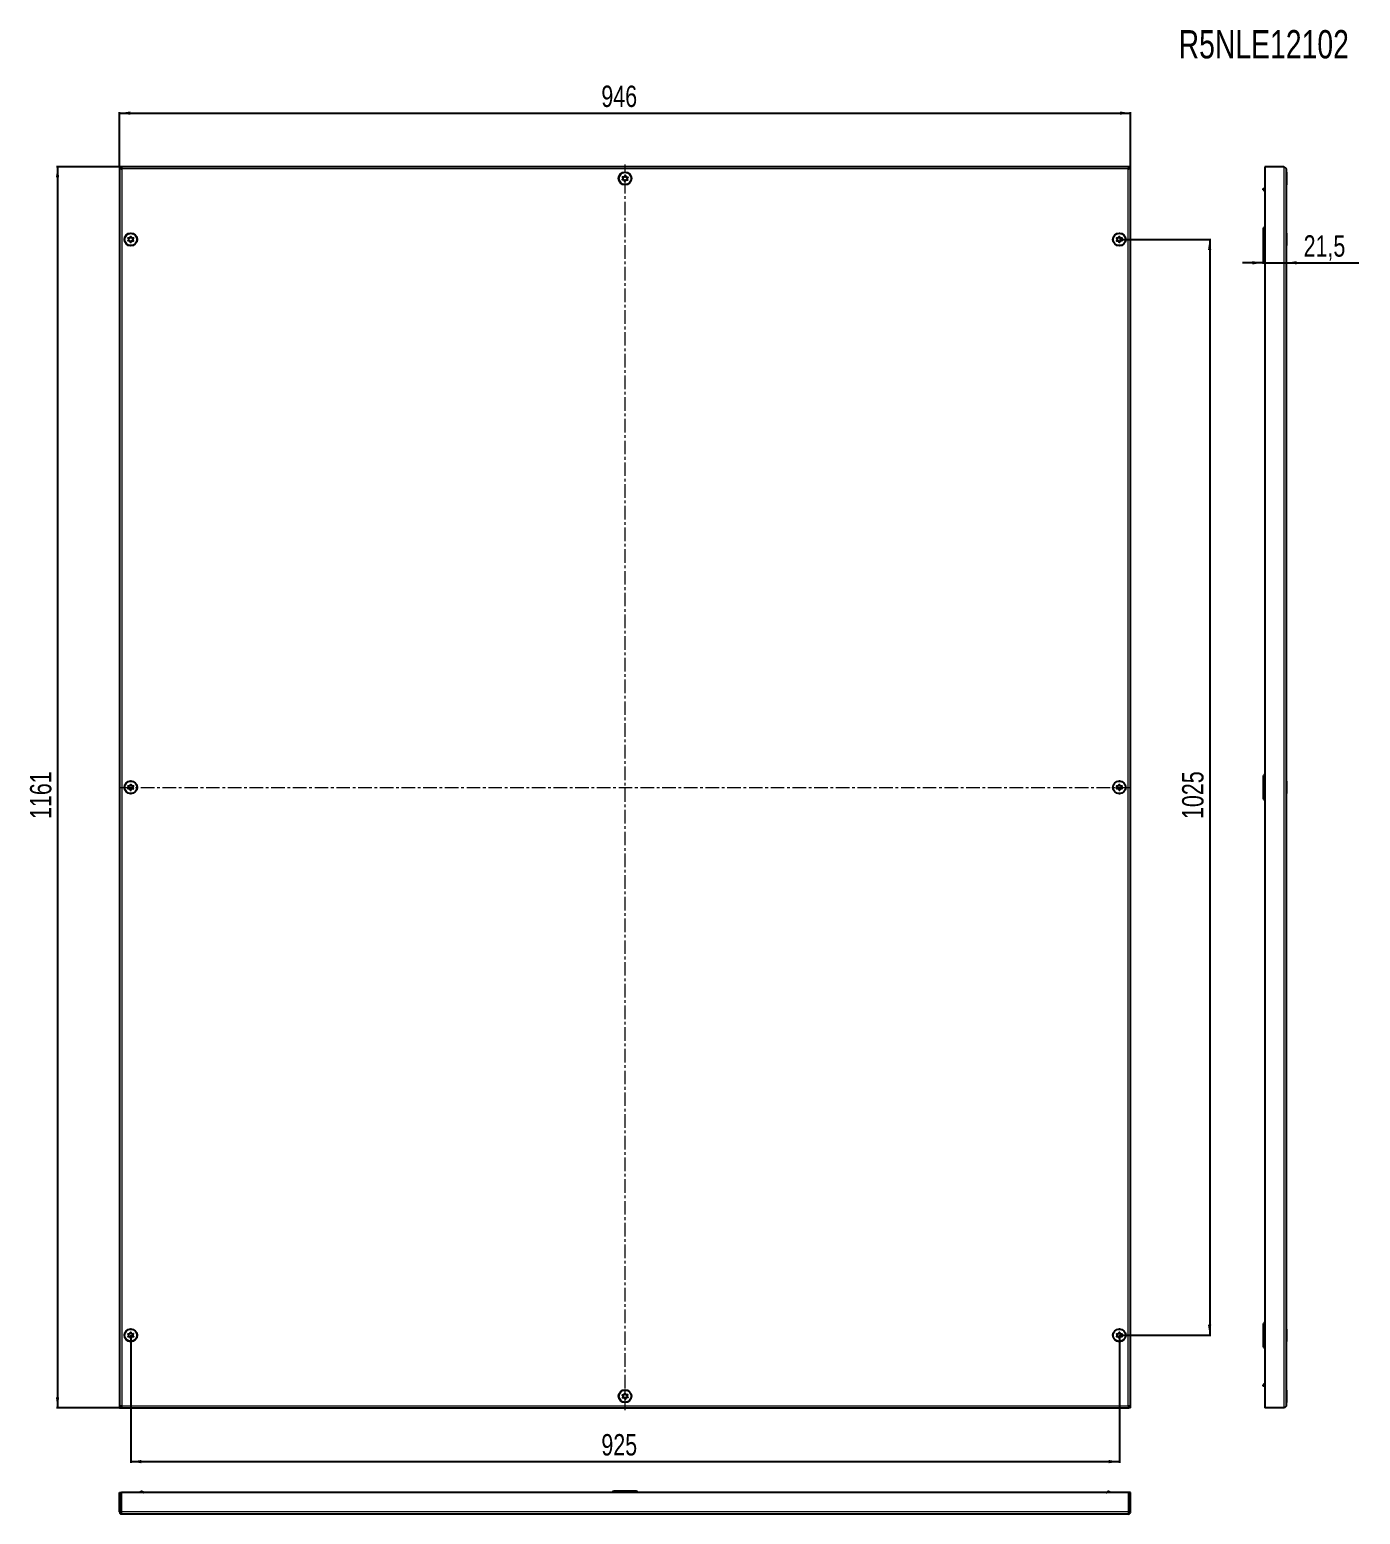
# Model space of a CAD drawing. Header units: millimetres. Extents: x -562 to 1668, y -390 to 999.
# Drawn here: x -562 to 683, y -390 to 999 of the extents above; entities that cross this region are included whole.
import ezdxf

# ---------------------------------------------------------------- set-up
doc = ezdxf.new("R2010")
doc.units = ezdxf.units.MM
doc.linetypes.add('CENTERX2', pattern=[20.32, 12.7, -2.54, 2.54, -2.54])
doc.layers.add('FORMAT', color=7, linetype='Continuous')
doc.styles.add('SLDTEXTSTYLE0', font='TXT', dxfattribs={"width": 0.75})
doc.dimstyles.new('SLDDIMSTYLE0', dxfattribs={"dimtxt": 20, "dimasz": 10, "dimexe": 0, "dimexo": 0.0625, "dimgap": 5, "dimtad": 2, "dimdec": 1, "dimrnd": 1e-09, "dimzin": 12, "dimdsep": 46, "dimtxsty": 'SLDTEXTSTYLE0', "dimsah": 1, "dimcen": 0.09, "dimadec": 0, "dimazin": 3, "dimtfac": 1, "dimtofl": 0, "dimtmove": 0, "dimatfit": 3, "dimfxl": 0, "dimfrac": 2, "dimtolj": 1, "dimtzin": 12, "dimarcsym": 0})
doc.dimstyles.new('SLDDIMSTYLE1', dxfattribs={"dimtxt": 20, "dimasz": 10, "dimexe": 0, "dimexo": 0.0625, "dimgap": 5, "dimtad": 2, "dimdec": 1, "dimrnd": 1e-09, "dimzin": 12, "dimdsep": 46, "dimtxsty": 'SLDTEXTSTYLE0', "dimsah": 1, "dimcen": 0.09, "dimadec": 0, "dimazin": 3, "dimtfac": 1, "dimtmove": 0, "dimatfit": 0, "dimfxl": 0, "dimfrac": 2, "dimtolj": 1, "dimtzin": 12, "dimarcsym": 0})

# ---------------------------------------------------------------- blocks, each defined once
blk = doc.blocks.new('_D')
at = {"layer": 'FORMAT'}
for p, q in [((-478, 870.6), (-478, 921.8)), ((-478, 920.8), (468, 920.8)), ((468, 870.6), (468, 921.8))]:
    blk.add_line(p, q, dxfattribs=at)
for points in [[(-478, 920.8), (-468, 919.2), (-468, 922.3)], [(468, 920.8), (458, 922.3), (458, 919.2)]]:
    blk.add_solid(points, dxfattribs=at)
at = {"layer": 'FORMAT', "insert": (-27.2, 946.5), "char_height": 20, "attachment_point": 1, "style": 'SLDTEXTSTYLE0'}
blk.add_mtext('946', dxfattribs=at)
blk = doc.blocks.new('_D_1')
at = {"layer": 'FORMAT'}
for p, q in [((-476.3, 870.6), (-537, 870.6)), ((-536, 870.6), (-536, -290.4)), ((-476.3, -290.4), (-537, -290.4))]:
    blk.add_line(p, q, dxfattribs=at)
for points in [[(-536, 870.6), (-537.6, 860.6), (-534.5, 860.6)], [(-536, -290.4), (-534.5, -280.4), (-537.6, -280.4)]]:
    blk.add_solid(points, dxfattribs=at)
at = {"layer": 'FORMAT', "insert": (-561.8, 260.5), "char_height": 20, "attachment_point": 1, "rotation": 90, "style": 'SLDTEXTSTYLE0'}
blk.add_mtext('1161', dxfattribs=at)
blk = doc.blocks.new('_D_2')
at = {"layer": 'FORMAT'}
for p, q in [((457.5, 802.6), (543, 802.6)), ((542, 802.6), (542, -222.4)), ((457.5, -222.4), (543, -222.4))]:
    blk.add_line(p, q, dxfattribs=at)
for points in [[(542, 802.6), (540.4, 792.6), (543.5, 792.6)], [(542, -222.4), (543.5, -212.4), (540.4, -212.4)]]:
    blk.add_solid(points, dxfattribs=at)
at = {"layer": 'FORMAT', "insert": (516.2, 260.5), "char_height": 20, "attachment_point": 1, "rotation": 90, "style": 'SLDTEXTSTYLE0'}
blk.add_mtext('1025', dxfattribs=at)
blk = doc.blocks.new('_D_3')
at = {"layer": 'FORMAT'}
for p, q in [((-467.5, -222.4), (-467.5, -341.6)), ((457.5, -222.4), (457.5, -341.6)), ((-467.5, -340.6), (457.5, -340.6))]:
    blk.add_line(p, q, dxfattribs=at)
for points in [[(-467.5, -340.6), (-457.5, -342.1), (-457.5, -339)], [(457.5, -340.6), (447.5, -339), (447.5, -342.1)]]:
    blk.add_solid(points, dxfattribs=at)
at = {"layer": 'FORMAT', "insert": (-27.2, -314.8), "char_height": 20, "attachment_point": 1, "style": 'SLDTEXTSTYLE0'}
blk.add_mtext('925', dxfattribs=at)
blk = doc.blocks.new('_D_4')
at = {"layer": 'FORMAT'}
for p, q in [((592, 793.1), (592, 779.8)), ((592, 780.8), (572.8, 780.8)), ((592, 780.8), (613.5, 780.8)), ((613.5, 780.8), (681.7, 780.8))]:
    blk.add_line(p, q, dxfattribs=at)
for points in [[(592, 780.8), (582, 782.3), (582, 779.2)], [(613.5, 780.8), (623.5, 779.2), (623.5, 782.3)]]:
    blk.add_solid(points, dxfattribs=at)
at = {"layer": 'FORMAT', "insert": (629.9, 806.5), "char_height": 20, "attachment_point": 1, "style": 'SLDTEXTSTYLE0'}
blk.add_mtext('21,5', dxfattribs=at)

msp = doc.modelspace()

# ---------------------------------------------------------------- linework, layer by layer
at = {"color": 7, "linetype": 'Continuous', "lineweight": 25}
for p, q in [((-478.02, 870.6), (-476.52, 870.6)), ((-478.02, 870.6), (-478.02, -290.4)), ((-476.32, 869.48), (-476.32, 870.6)), ((466.28, 870.6), (-476.32, 870.6)), ((466.28, 870.6), (466.28, 869.49)), ((467.98, 870.6), (466.48, 870.6)), ((467.98, -290.4), (467.98, 870.6)), ((593.54, 870.6), (593.54, -290.4)), ((611.44, 870.6), (593.54, 870.6)), ((613.54, 868.5), (613.54, -288.3)), ((613.79, 865.39), (613.54, 865.39)), ((613.79, 865.39), (613.79, 853.82)), ((592.04, 850.1), (593.54, 850.1)), ((592.04, 849.1), (592.04, 850.1)), ((592.04, 849.1), (593.04, 848.1)), ((593.54, 848.1), (593.04, 848.1)), ((613.54, 853.82), (613.79, 853.82)), ((592.04, 812.1), (592.04, 793.1)), ((613.8, 808.39), (613.54, 808.39)), ((613.8, 808.39), (613.8, 807.67)), ((613.8, 807.67), (613.8, 796.82)), ((613.54, 796.82), (613.8, 796.82)), ((592.04, 299.6), (592.04, 280.6)), ((613.8, 295.89), (613.54, 295.89)), ((613.8, 295.89), (613.8, 295.17)), ((613.8, 295.17), (613.8, 284.32)), ((613.54, 284.32), (613.8, 284.32)), ((592.04, -212.9), (592.04, -231.9)), ((613.8, -216.61), (613.54, -216.61)), ((613.8, -216.61), (613.8, -228.18)), ((613.54, -228.18), (613.8, -228.18)), ((593.04, -267.9), (592.04, -268.9)), ((592.04, -269.9), (592.04, -268.9)), ((593.54, -269.9), (592.04, -269.9)), ((593.04, -267.9), (593.54, -267.9)), ((613.79, -273.61), (613.54, -273.61)), ((613.79, -273.61), (613.79, -274.66)), ((613.79, -274.66), (613.79, -285.18)), ((-478.02, -290.4), (-476.52, -290.4)), ((-476.32, -289.29), (-476.32, -290.4)), ((-476.32, -290.4), (466.28, -290.4)), ((466.28, -290.4), (466.28, -289.28)), ((467.98, -290.4), (466.48, -290.4)), ((611.44, -290.4), (593.54, -290.4)), ((613.54, -285.18), (613.79, -285.18)), ((-478.02, -387.49), (-478.02, -369.59)), ((-478.02, -369.59), (-476.52, -369.59)), ((-476.52, -387.49), (-476.52, -369.59)), ((-476.32, -387.49), (-476.32, -369.59)), ((466.28, -369.59), (-476.32, -369.59)), ((-458.02, -368.09), (-457.02, -368.09)), ((-458.02, -369.59), (-458.02, -368.09)), ((-456.02, -369.09), (-457.02, -368.09)), ((-455.52, -369.09), (-456.02, -369.09)), ((-456.02, -369.09), (-456.02, -369.59)), ((4.48, -368.09), (-14.52, -368.09)), ((445.48, -369.09), (445.98, -369.09)), ((446.98, -368.09), (445.98, -369.09)), ((445.98, -369.59), (445.98, -369.09)), ((446.98, -368.09), (447.98, -368.09)), ((447.98, -368.09), (447.98, -369.59)), ((466.28, -387.49), (466.28, -369.59)), ((467.98, -369.59), (466.48, -369.59)), ((466.48, -387.49), (466.48, -369.59)), ((467.98, -387.49), (467.98, -369.59)), ((-478.02, -387.49), (-476.52, -387.49)), ((467.98, -387.49), (466.48, -387.49)), ((465.88, -389.59), (-475.92, -389.59)), ((-473.31, -389.59), (-473.31, -389.84)), ((-470.31, -389.84), (-473.31, -389.84)), ((-461.74, -389.84), (-470.31, -389.84)), ((-461.74, -389.84), (-461.74, -389.59)), ((-10.81, -389.59), (-10.81, -389.83)), ((-1.7, -389.83), (-10.81, -389.83)), ((0.76, -389.83), (-1.7, -389.83)), ((0.76, -389.83), (0.76, -389.59)), ((451.69, -389.59), (451.69, -389.84)), ((463.26, -389.84), (451.69, -389.84)), ((463.26, -389.84), (463.26, -389.59))]:
    msp.add_line(p, q, dxfattribs=at)
at = {"color": 8, "linetype": 'Continuous', "lineweight": 18}
for p, q in [((465.88, 868.5), (-475.92, 868.5)), ((-475.92, 868.5), (-475.92, -288.3)), ((465.88, -288.3), (465.88, 868.5)), ((611.44, 870.6), (611.44, -290.4)), ((-475.92, -288.3), (465.88, -288.3)), ((466.28, -387.49), (-476.32, -387.49))]:
    msp.add_line(p, q, dxfattribs=at)
at = {"color": 7, "linetype": 'Continuous', "lineweight": 25}
for centre, radius in [((-5.02, 859.6), 6), ((-5.02, 859.6), 5.79), ((-5.02, 859.6), 1.85), ((-467.52, 802.6), 6), ((-467.52, 802.6), 5.78), ((457.48, 802.6), 6), ((457.48, 802.6), 5.79), ((-467.52, 802.6), 1.85), ((457.48, 802.6), 1.85), ((-467.52, 290.1), 6), ((-467.52, 290.1), 5.79), ((-467.52, 290.1), 1.85), ((457.48, 290.1), 6), ((457.48, 290.1), 5.79), ((457.48, 290.1), 1.85), ((-467.52, -222.4), 6), ((-467.52, -222.4), 5.79), ((-467.52, -222.4), 1.85), ((457.48, -222.4), 6), ((457.48, -222.4), 5.79), ((457.48, -222.4), 1.85), ((-5.02, -279.4), 6), ((-5.02, -279.4), 5.79), ((-5.02, -279.4), 1.85)]:
    msp.add_circle(centre, radius, dxfattribs=at)
for centre, start, end in [((595.04, 812.1), 120, 180), ((595.04, 793.1), 180, 240), ((595.04, 299.6), 120, 180), ((595.04, 280.6), 180, 240), ((595.04, -212.9), 120, 180), ((595.04, -231.9), 180, 240), ((-14.52, -371.09), 90, 150), ((4.48, -371.09), 30, 90)]:
    msp.add_arc(centre, 3, start, end, dxfattribs=at)
for points, knots in [([(-478.02, 870.6), (-477.99, 870.42), (-477.92, 870.07), (-477.42, 869.53), (-476.72, 869.01), (-476.18, 868.67), (-475.92, 868.5)], [0, 0, 0, 0, 0.2547568, 0.5096489, 0.7645419, 1, 1, 1, 1]), ([(-476.52, 870.6), (-476.51, 870.42), (-476.49, 870.06), (-476.3, 869.36), (-476.07, 868.84), (-475.92, 868.5)], [0, 0, 0, 0, 0.2598775, 0.5197391, 1, 1, 1, 1]), ([(-2.73, 857.99), (-2.72, 858.01), (-2.71, 858.03), (-2.72, 858.09), (-2.76, 858.23), (-2.94, 858.57), (-3.18, 859.05), (-3.16, 859.68), (-2.89, 860.12), (-2.65, 860.43), (-2.51, 860.63), (-2.48, 860.72), (-2.48, 860.76), (-2.49, 860.79), (-2.51, 860.82), (-2.57, 860.85), (-2.84, 860.89), (-3.31, 860.89), (-4, 861.05), (-4.4, 861.65), (-4.56, 862.1), (-4.69, 862.33), (-4.74, 862.38), (-4.77, 862.39), (-4.8, 862.39), (-4.83, 862.38), (-4.87, 862.35), (-4.93, 862.29), (-5.06, 862.11), (-5.26, 861.79), (-5.58, 861.38), (-6.17, 861.14), (-6.7, 861.21), (-7.09, 861.26), (-7.24, 861.25), (-7.29, 861.23), (-7.32, 861.21), (-7.33, 861.17), (-7.33, 861.11), (-7.29, 860.97), (-7.11, 860.63), (-6.86, 860.15), (-6.89, 859.52), (-7.16, 859.08), (-7.4, 858.77), (-7.53, 858.57), (-7.57, 858.48), (-7.57, 858.44), (-7.56, 858.41), (-7.53, 858.38), (-7.47, 858.35), (-7.21, 858.31), (-6.73, 858.31), (-6.04, 858.15), (-5.65, 857.55), (-5.49, 857.11), (-5.36, 856.87), (-5.31, 856.82), (-5.28, 856.81), (-5.24, 856.81), (-5.21, 856.82), (-5.18, 856.85), (-5.12, 856.91), (-4.99, 857.09), (-4.78, 857.42), (-4.46, 857.82), (-3.88, 858.06), (-3.34, 857.99), (-2.95, 857.94), (-2.8, 857.95), (-2.75, 857.97), (-2.74, 857.99), (-2.73, 857.99)], [0, 0, 0, 0, 0.0020087, 0.00442, 0.0093647, 0.0255282, 0.0677053, 0.0957862, 0.1246456, 0.1503415, 0.1605194, 0.1633943, 0.1656965, 0.1672448, 0.1688741, 0.1707699, 0.1786058, 0.2119941, 0.2499945, 0.2879948, 0.3213831, 0.329219, 0.3311148, 0.3327441, 0.3342924, 0.3362166, 0.3385353, 0.3413178, 0.349662, 0.3753578, 0.4042173, 0.4322982, 0.4744753, 0.4906388, 0.4966691, 0.49844, 0.5, 0.5020087, 0.50442, 0.5093647, 0.5255282, 0.5677053, 0.5957862, 0.6246456, 0.6503415, 0.6605194, 0.6633943, 0.6656965, 0.6672448, 0.6688741, 0.6707699, 0.6786058, 0.7119941, 0.7499945, 0.7879948, 0.8213831, 0.829219, 0.8311148, 0.8327441, 0.8342924, 0.8362166, 0.8385353, 0.8413178, 0.849662, 0.8753578, 0.9042173, 0.9322982, 0.9744753, 0.9906388, 0.9966691, 0.99844, 1, 1, 1, 1]), ([(465.88, 868.5), (465.96, 868.68), (466.12, 869.05), (466.39, 869.74), (466.44, 870.26), (466.48, 870.6)], [0, 0, 0, 0, 0.2598775, 0.5197391, 1, 1, 1, 1]), ([(465.88, 868.5), (466.16, 868.68), (466.72, 869.04), (467.42, 869.57), (467.89, 870.09), (467.95, 870.44), (467.98, 870.6)], [0, 0, 0, 0, 0.2547527, 0.5096447, 0.7645377, 1, 1, 1, 1]), ([(611.44, 870.6), (611.72, 870.42), (612.28, 870.07), (612.98, 869.53), (613.45, 869.01), (613.51, 868.67), (613.54, 868.5)], [0, 0, 0, 0, 0.2547568, 0.5096489, 0.7645419, 1, 1, 1, 1]), ([(-465.07, 803.95), (-465.08, 803.96), (-465.09, 803.98), (-465.15, 804), (-465.29, 804.03), (-465.68, 804.02), (-466.22, 804.01), (-466.77, 804.31), (-467.05, 804.75), (-467.22, 805.1), (-467.34, 805.31), (-467.4, 805.38), (-467.44, 805.4), (-467.48, 805.4), (-467.51, 805.39), (-467.56, 805.35), (-467.72, 805.13), (-467.92, 804.7), (-468.38, 804.16), (-469.08, 804.07), (-469.56, 804.12), (-469.82, 804.11), (-469.89, 804.08), (-469.91, 804.06), (-469.93, 804.03), (-469.93, 803.99), (-469.92, 803.95), (-469.9, 803.87), (-469.79, 803.67), (-469.59, 803.35), (-469.37, 802.88), (-469.41, 802.25), (-469.71, 801.8), (-469.92, 801.47), (-469.98, 801.34), (-469.99, 801.28), (-469.98, 801.25), (-469.95, 801.22), (-469.9, 801.2), (-469.75, 801.17), (-469.37, 801.18), (-468.83, 801.19), (-468.27, 800.89), (-467.99, 800.45), (-467.82, 800.1), (-467.7, 799.89), (-467.64, 799.82), (-467.6, 799.8), (-467.57, 799.8), (-467.54, 799.81), (-467.48, 799.85), (-467.33, 800.07), (-467.12, 800.5), (-466.67, 801.04), (-465.96, 801.13), (-465.49, 801.08), (-465.22, 801.09), (-465.15, 801.12), (-465.13, 801.14), (-465.12, 801.17), (-465.11, 801.21), (-465.12, 801.25), (-465.15, 801.33), (-465.25, 801.53), (-465.46, 801.85), (-465.67, 802.32), (-465.64, 802.95), (-465.34, 803.4), (-465.12, 803.73), (-465.06, 803.86), (-465.06, 803.92), (-465.07, 803.94), (-465.07, 803.95)], [0, 0, 0, 0, 0.0020087, 0.00442, 0.0093647, 0.0255282, 0.0677053, 0.0957862, 0.1246456, 0.1503415, 0.1605194, 0.1633943, 0.1656965, 0.1672448, 0.1688741, 0.1707699, 0.1786058, 0.2119941, 0.2499945, 0.2879948, 0.3213831, 0.329219, 0.3311148, 0.3327441, 0.3342924, 0.3362166, 0.3385353, 0.3413178, 0.349662, 0.3753578, 0.4042173, 0.4322982, 0.4744753, 0.4906388, 0.4966691, 0.49844, 0.5, 0.5020087, 0.50442, 0.5093647, 0.5255282, 0.5677053, 0.5957862, 0.6246456, 0.6503415, 0.6605194, 0.6633943, 0.6656965, 0.6672448, 0.6688741, 0.6707699, 0.6786058, 0.7119941, 0.7499945, 0.7879948, 0.8213831, 0.829219, 0.8311148, 0.8327441, 0.8342924, 0.8362166, 0.8385353, 0.8413178, 0.849662, 0.8753578, 0.9042173, 0.9322982, 0.9744753, 0.9906388, 0.9966691, 0.99844, 1, 1, 1, 1]), ([(455.03, 803.95), (455.02, 803.94), (455.01, 803.91), (455.02, 803.85), (455.08, 803.72), (455.29, 803.4), (455.59, 802.95), (455.63, 802.32), (455.41, 801.85), (455.21, 801.52), (455.09, 801.31), (455.07, 801.21), (455.07, 801.17), (455.09, 801.14), (455.11, 801.12), (455.18, 801.09), (455.44, 801.08), (455.92, 801.13), (456.62, 801.04), (457.08, 800.5), (457.28, 800.07), (457.44, 799.85), (457.49, 799.81), (457.52, 799.8), (457.56, 799.8), (457.59, 799.82), (457.62, 799.85), (457.67, 799.91), (457.78, 800.11), (457.95, 800.45), (458.23, 800.89), (458.78, 801.19), (459.32, 801.18), (459.71, 801.17), (459.86, 801.2), (459.91, 801.23), (459.93, 801.25), (459.94, 801.29), (459.93, 801.35), (459.88, 801.48), (459.66, 801.8), (459.36, 802.25), (459.33, 802.88), (459.54, 803.35), (459.75, 803.68), (459.86, 803.89), (459.89, 803.99), (459.89, 804.03), (459.87, 804.06), (459.85, 804.08), (459.78, 804.11), (459.51, 804.12), (459.04, 804.07), (458.33, 804.16), (457.88, 804.7), (457.67, 805.13), (457.52, 805.35), (457.46, 805.39), (457.43, 805.4), (457.4, 805.4), (457.37, 805.38), (457.34, 805.35), (457.28, 805.29), (457.17, 805.09), (457.01, 804.75), (456.73, 804.31), (456.17, 804.01), (455.63, 804.02), (455.24, 804.03), (455.09, 804), (455.04, 803.97), (455.03, 803.96), (455.03, 803.95)], [0, 0, 0, 0, 0.0020087, 0.00442, 0.0093647, 0.0255282, 0.0677053, 0.0957862, 0.1246456, 0.1503415, 0.1605194, 0.1633943, 0.1656965, 0.1672448, 0.1688741, 0.1707699, 0.1786058, 0.2119941, 0.2499945, 0.2879948, 0.3213831, 0.329219, 0.3311148, 0.3327441, 0.3342924, 0.3362166, 0.3385353, 0.3413178, 0.349662, 0.3753578, 0.4042173, 0.4322982, 0.4744753, 0.4906388, 0.4966691, 0.49844, 0.5, 0.5020087, 0.50442, 0.5093647, 0.5255282, 0.5677053, 0.5957862, 0.6246456, 0.6503415, 0.6605194, 0.6633943, 0.6656965, 0.6672448, 0.6688741, 0.6707699, 0.6786058, 0.7119941, 0.7499945, 0.7879948, 0.8213831, 0.829219, 0.8311148, 0.8327441, 0.8342924, 0.8362166, 0.8385353, 0.8413178, 0.849662, 0.8753578, 0.9042173, 0.9322982, 0.9744753, 0.9906388, 0.9966691, 0.99844, 1, 1, 1, 1]), ([(-465.07, 291.45), (-465.08, 291.46), (-465.09, 291.48), (-465.15, 291.5), (-465.29, 291.53), (-465.68, 291.52), (-466.22, 291.51), (-466.77, 291.81), (-467.05, 292.25), (-467.22, 292.6), (-467.34, 292.81), (-467.4, 292.88), (-467.44, 292.9), (-467.48, 292.9), (-467.51, 292.89), (-467.56, 292.85), (-467.72, 292.63), (-467.92, 292.2), (-468.38, 291.66), (-469.08, 291.57), (-469.56, 291.62), (-469.82, 291.61), (-469.89, 291.58), (-469.91, 291.56), (-469.93, 291.53), (-469.93, 291.49), (-469.92, 291.45), (-469.9, 291.37), (-469.79, 291.17), (-469.59, 290.85), (-469.37, 290.38), (-469.41, 289.75), (-469.71, 289.3), (-469.92, 288.97), (-469.98, 288.84), (-469.99, 288.78), (-469.98, 288.75), (-469.95, 288.72), (-469.9, 288.7), (-469.75, 288.67), (-469.37, 288.68), (-468.83, 288.69), (-468.27, 288.39), (-467.99, 287.95), (-467.82, 287.6), (-467.7, 287.39), (-467.64, 287.32), (-467.6, 287.3), (-467.57, 287.3), (-467.54, 287.31), (-467.48, 287.35), (-467.33, 287.57), (-467.12, 288), (-466.67, 288.54), (-465.96, 288.63), (-465.49, 288.58), (-465.22, 288.59), (-465.15, 288.62), (-465.13, 288.64), (-465.12, 288.67), (-465.11, 288.71), (-465.12, 288.75), (-465.15, 288.83), (-465.25, 289.03), (-465.46, 289.35), (-465.67, 289.82), (-465.64, 290.45), (-465.34, 290.9), (-465.12, 291.23), (-465.06, 291.36), (-465.06, 291.42), (-465.07, 291.44), (-465.07, 291.45)], [0, 0, 0, 0, 0.0020087, 0.00442, 0.0093647, 0.0255282, 0.0677053, 0.0957862, 0.1246456, 0.1503415, 0.1605194, 0.1633943, 0.1656965, 0.1672448, 0.1688741, 0.1707699, 0.1786058, 0.2119941, 0.2499945, 0.2879948, 0.3213831, 0.329219, 0.3311148, 0.3327441, 0.3342924, 0.3362166, 0.3385353, 0.3413178, 0.349662, 0.3753578, 0.4042173, 0.4322982, 0.4744753, 0.4906388, 0.4966691, 0.49844, 0.5, 0.5020087, 0.50442, 0.5093647, 0.5255282, 0.5677053, 0.5957862, 0.6246456, 0.6503415, 0.6605194, 0.6633943, 0.6656965, 0.6672448, 0.6688741, 0.6707699, 0.6786058, 0.7119941, 0.7499945, 0.7879948, 0.8213831, 0.829219, 0.8311148, 0.8327441, 0.8342924, 0.8362166, 0.8385353, 0.8413178, 0.849662, 0.8753578, 0.9042173, 0.9322982, 0.9744753, 0.9906388, 0.9966691, 0.99844, 1, 1, 1, 1]), ([(455.03, 291.45), (455.02, 291.44), (455.01, 291.41), (455.02, 291.35), (455.08, 291.22), (455.29, 290.9), (455.59, 290.45), (455.63, 289.82), (455.41, 289.35), (455.21, 289.02), (455.09, 288.81), (455.07, 288.71), (455.07, 288.67), (455.09, 288.64), (455.11, 288.62), (455.18, 288.59), (455.44, 288.58), (455.92, 288.63), (456.62, 288.54), (457.08, 288), (457.28, 287.57), (457.44, 287.35), (457.49, 287.31), (457.52, 287.3), (457.56, 287.3), (457.59, 287.32), (457.62, 287.35), (457.67, 287.41), (457.78, 287.61), (457.95, 287.95), (458.23, 288.39), (458.78, 288.69), (459.32, 288.68), (459.71, 288.67), (459.86, 288.7), (459.91, 288.73), (459.93, 288.75), (459.94, 288.79), (459.93, 288.85), (459.88, 288.98), (459.66, 289.3), (459.36, 289.75), (459.33, 290.38), (459.54, 290.85), (459.75, 291.18), (459.86, 291.39), (459.89, 291.49), (459.89, 291.53), (459.87, 291.56), (459.85, 291.58), (459.78, 291.61), (459.51, 291.62), (459.04, 291.57), (458.33, 291.66), (457.88, 292.2), (457.67, 292.63), (457.52, 292.85), (457.46, 292.89), (457.43, 292.9), (457.4, 292.9), (457.37, 292.88), (457.34, 292.85), (457.28, 292.79), (457.17, 292.59), (457.01, 292.25), (456.73, 291.81), (456.17, 291.51), (455.63, 291.52), (455.24, 291.53), (455.09, 291.5), (455.04, 291.47), (455.03, 291.46), (455.03, 291.45)], [0, 0, 0, 0, 0.0020087, 0.00442, 0.0093647, 0.0255282, 0.0677053, 0.0957862, 0.1246456, 0.1503415, 0.1605194, 0.1633943, 0.1656965, 0.1672448, 0.1688741, 0.1707699, 0.1786058, 0.2119941, 0.2499945, 0.2879948, 0.3213831, 0.329219, 0.3311148, 0.3327441, 0.3342924, 0.3362166, 0.3385353, 0.3413178, 0.349662, 0.3753578, 0.4042173, 0.4322982, 0.4744753, 0.4906388, 0.4966691, 0.49844, 0.5, 0.5020087, 0.50442, 0.5093647, 0.5255282, 0.5677053, 0.5957862, 0.6246456, 0.6503415, 0.6605194, 0.6633943, 0.6656965, 0.6672448, 0.6688741, 0.6707699, 0.6786058, 0.7119941, 0.7499945, 0.7879948, 0.8213831, 0.829219, 0.8311148, 0.8327441, 0.8342924, 0.8362166, 0.8385353, 0.8413178, 0.849662, 0.8753578, 0.9042173, 0.9322982, 0.9744753, 0.9906388, 0.9966691, 0.99844, 1, 1, 1, 1]), ([(-465.07, -223.75), (-465.06, -223.74), (-465.06, -223.71), (-465.07, -223.65), (-465.12, -223.52), (-465.34, -223.2), (-465.64, -222.75), (-465.67, -222.12), (-465.46, -221.65), (-465.25, -221.32), (-465.14, -221.11), (-465.11, -221.01), (-465.11, -220.97), (-465.13, -220.94), (-465.15, -220.92), (-465.22, -220.89), (-465.49, -220.88), (-465.96, -220.93), (-466.67, -220.84), (-467.12, -220.3), (-467.33, -219.87), (-467.48, -219.65), (-467.54, -219.61), (-467.57, -219.6), (-467.6, -219.6), (-467.63, -219.62), (-467.66, -219.65), (-467.72, -219.71), (-467.83, -219.91), (-467.99, -220.25), (-468.27, -220.69), (-468.83, -220.99), (-469.37, -220.98), (-469.76, -220.97), (-469.91, -221), (-469.96, -221.03), (-469.98, -221.05), (-469.99, -221.09), (-469.98, -221.14), (-469.92, -221.28), (-469.71, -221.6), (-469.41, -222.05), (-469.37, -222.68), (-469.59, -223.15), (-469.79, -223.48), (-469.91, -223.69), (-469.93, -223.79), (-469.93, -223.83), (-469.91, -223.86), (-469.89, -223.88), (-469.82, -223.91), (-469.56, -223.92), (-469.08, -223.87), (-468.38, -223.96), (-467.92, -224.5), (-467.72, -224.93), (-467.56, -225.15), (-467.51, -225.19), (-467.48, -225.2), (-467.44, -225.2), (-467.41, -225.18), (-467.38, -225.15), (-467.33, -225.09), (-467.22, -224.89), (-467.05, -224.55), (-466.77, -224.11), (-466.22, -223.81), (-465.68, -223.82), (-465.28, -223.83), (-465.14, -223.8), (-465.09, -223.77), (-465.07, -223.76), (-465.07, -223.75)], [0, 0, 0, 0, 0.0020087, 0.00442, 0.0093647, 0.0255282, 0.0677053, 0.0957862, 0.1246456, 0.1503415, 0.1605194, 0.1633943, 0.1656965, 0.1672448, 0.1688741, 0.1707699, 0.1786058, 0.2119941, 0.2499945, 0.2879948, 0.3213831, 0.329219, 0.3311148, 0.3327441, 0.3342924, 0.3362166, 0.3385353, 0.3413178, 0.349662, 0.3753578, 0.4042173, 0.4322982, 0.4744753, 0.4906388, 0.4966691, 0.49844, 0.5, 0.5020087, 0.50442, 0.5093647, 0.5255282, 0.5677053, 0.5957862, 0.6246456, 0.6503415, 0.6605194, 0.6633943, 0.6656965, 0.6672448, 0.6688741, 0.6707699, 0.6786058, 0.7119941, 0.7499945, 0.7879948, 0.8213831, 0.829219, 0.8311148, 0.8327441, 0.8342924, 0.8362166, 0.8385353, 0.8413178, 0.849662, 0.8753578, 0.9042173, 0.9322982, 0.9744753, 0.9906388, 0.9966691, 0.99844, 1, 1, 1, 1]), ([(455.03, -223.75), (455.03, -223.76), (455.05, -223.78), (455.1, -223.8), (455.25, -223.83), (455.63, -223.82), (456.17, -223.81), (456.73, -224.11), (457.01, -224.55), (457.18, -224.9), (457.3, -225.11), (457.36, -225.18), (457.4, -225.2), (457.43, -225.2), (457.46, -225.19), (457.52, -225.15), (457.67, -224.93), (457.88, -224.5), (458.33, -223.96), (459.04, -223.87), (459.51, -223.92), (459.78, -223.91), (459.85, -223.88), (459.87, -223.86), (459.88, -223.83), (459.89, -223.79), (459.88, -223.75), (459.85, -223.67), (459.75, -223.47), (459.54, -223.15), (459.33, -222.68), (459.36, -222.05), (459.66, -221.6), (459.88, -221.27), (459.94, -221.14), (459.94, -221.08), (459.93, -221.05), (459.91, -221.02), (459.85, -221), (459.71, -220.97), (459.32, -220.98), (458.78, -220.99), (458.23, -220.69), (457.95, -220.25), (457.78, -219.9), (457.66, -219.69), (457.6, -219.62), (457.56, -219.6), (457.52, -219.6), (457.49, -219.61), (457.44, -219.65), (457.28, -219.87), (457.08, -220.3), (456.62, -220.84), (455.92, -220.93), (455.44, -220.88), (455.18, -220.89), (455.11, -220.92), (455.09, -220.94), (455.07, -220.97), (455.07, -221.01), (455.08, -221.05), (455.1, -221.13), (455.21, -221.33), (455.41, -221.65), (455.63, -222.12), (455.59, -222.75), (455.29, -223.2), (455.08, -223.53), (455.02, -223.66), (455.01, -223.72), (455.02, -223.74), (455.03, -223.75)], [0, 0, 0, 0, 0.0020087, 0.00442, 0.0093647, 0.0255282, 0.0677053, 0.0957862, 0.1246456, 0.1503415, 0.1605194, 0.1633943, 0.1656965, 0.1672448, 0.1688741, 0.1707699, 0.1786058, 0.2119941, 0.2499945, 0.2879948, 0.3213831, 0.329219, 0.3311148, 0.3327441, 0.3342924, 0.3362166, 0.3385353, 0.3413178, 0.349662, 0.3753578, 0.4042173, 0.4322982, 0.4744753, 0.4906388, 0.4966691, 0.49844, 0.5, 0.5020087, 0.50442, 0.5093647, 0.5255282, 0.5677053, 0.5957862, 0.6246456, 0.6503415, 0.6605194, 0.6633943, 0.6656965, 0.6672448, 0.6688741, 0.6707699, 0.6786058, 0.7119941, 0.7499945, 0.7879948, 0.8213831, 0.829219, 0.8311148, 0.8327441, 0.8342924, 0.8362166, 0.8385353, 0.8413178, 0.849662, 0.8753578, 0.9042173, 0.9322982, 0.9744753, 0.9906388, 0.9966691, 0.99844, 1, 1, 1, 1]), ([(-2.73, -277.79), (-2.74, -277.78), (-2.76, -277.76), (-2.81, -277.75), (-2.96, -277.74), (-3.34, -277.79), (-3.88, -277.86), (-4.46, -277.62), (-4.78, -277.21), (-4.99, -276.88), (-5.13, -276.69), (-5.2, -276.63), (-5.24, -276.61), (-5.28, -276.61), (-5.31, -276.62), (-5.36, -276.67), (-5.49, -276.9), (-5.65, -277.35), (-6.04, -277.95), (-6.73, -278.11), (-7.21, -278.11), (-7.47, -278.15), (-7.53, -278.18), (-7.56, -278.21), (-7.57, -278.24), (-7.57, -278.27), (-7.55, -278.31), (-7.52, -278.39), (-7.39, -278.58), (-7.16, -278.88), (-6.89, -279.32), (-6.86, -279.95), (-7.11, -280.43), (-7.29, -280.78), (-7.33, -280.92), (-7.33, -280.98), (-7.32, -281.01), (-7.29, -281.03), (-7.23, -281.05), (-7.09, -281.06), (-6.7, -281.01), (-6.17, -280.94), (-5.58, -281.18), (-5.26, -281.58), (-5.05, -281.92), (-4.91, -282.11), (-4.84, -282.17), (-4.8, -282.19), (-4.77, -282.19), (-4.74, -282.18), (-4.69, -282.13), (-4.56, -281.89), (-4.4, -281.45), (-4, -280.85), (-3.31, -280.69), (-2.84, -280.69), (-2.57, -280.65), (-2.51, -280.62), (-2.49, -280.59), (-2.48, -280.56), (-2.48, -280.53), (-2.49, -280.49), (-2.53, -280.41), (-2.65, -280.22), (-2.89, -279.92), (-3.15, -279.48), (-3.18, -278.85), (-2.93, -278.37), (-2.76, -278.02), (-2.71, -277.88), (-2.71, -277.82), (-2.72, -277.8), (-2.73, -277.79)], [0, 0, 0, 0, 0.0020087, 0.00442, 0.0093647, 0.0255282, 0.0677053, 0.0957862, 0.1246456, 0.1503415, 0.1605194, 0.1633943, 0.1656965, 0.1672448, 0.1688741, 0.1707699, 0.1786058, 0.2119941, 0.2499945, 0.2879948, 0.3213831, 0.329219, 0.3311148, 0.3327441, 0.3342924, 0.3362166, 0.3385353, 0.3413178, 0.349662, 0.3753578, 0.4042173, 0.4322982, 0.4744753, 0.4906388, 0.4966691, 0.49844, 0.5, 0.5020087, 0.50442, 0.5093647, 0.5255282, 0.5677053, 0.5957862, 0.6246456, 0.6503415, 0.6605194, 0.6633943, 0.6656965, 0.6672448, 0.6688741, 0.6707699, 0.6786058, 0.7119941, 0.7499945, 0.7879948, 0.8213831, 0.829219, 0.8311148, 0.8327441, 0.8342924, 0.8362166, 0.8385353, 0.8413178, 0.849662, 0.8753578, 0.9042173, 0.9322982, 0.9744753, 0.9906388, 0.9966691, 0.99844, 1, 1, 1, 1]), ([(467.98, -290.4), (467.95, -290.22), (467.88, -289.86), (467.38, -289.33), (466.68, -288.81), (466.14, -288.46), (465.88, -288.3)], [0, 0, 0, 0, 0.2547568, 0.5096489, 0.7645419, 1, 1, 1, 1]), ([(466.48, -290.4), (466.47, -290.22), (466.45, -289.85), (466.26, -289.16), (466.03, -288.64), (465.88, -288.3)], [0, 0, 0, 0, 0.25987754, 0.51973907, 1, 1, 1, 1]), ([(-456.02, -369.09), (-456, -369.18), (-455.97, -369.35), (-455.72, -369.52), (-455.61, -369.59)], [0, 0, 0, 0, 0.5741301, 1, 1, 1, 1]), ([(-455.52, -369.09), (-455.5, -369.19), (-455.47, -369.34), (-455.32, -369.51), (-455.24, -369.57), (-455.23, -369.59)], [0, 0, 0, 0, 0.6029704, 0.9179315, 1, 1, 1, 1]), ([(445.17, -369.59), (445.24, -369.53), (445.37, -369.41), (445.46, -369.25), (445.47, -369.14), (445.48, -369.09)], [0, 0, 0, 0, 0.3603654, 0.6750686, 1, 1, 1, 1]), ([(445.57, -369.59), (445.65, -369.53), (445.89, -369.38), (445.97, -369.21), (445.98, -369.1), (445.98, -369.09)], [0, 0, 0, 0, 0.3313457, 0.9052264, 1, 1, 1, 1]), ([(-478.02, -387.49), (-477.99, -387.77), (-477.92, -388.33), (-477.42, -389.03), (-476.72, -389.5), (-476.18, -389.56), (-475.92, -389.59)], [0, 0, 0, 0, 0.2547568, 0.5096489, 0.7645419, 1, 1, 1, 1]), ([(-476.52, -387.49), (-476.51, -387.57), (-476.49, -387.72), (-476.39, -387.91), (-476.29, -387.94), (-476.26, -387.95)], [0, 0, 0, 0, 0.4327963, 0.8655659, 1, 1, 1, 1]), ([(465.88, -389.59), (466.16, -389.55), (466.72, -389.49), (467.42, -388.98), (467.89, -388.28), (467.95, -387.75), (467.98, -387.49)], [0, 0, 0, 0, 0.2547527, 0.5096447, 0.7645377, 1, 1, 1, 1]), ([(466.22, -387.97), (466.25, -387.94), (466.42, -387.84), (466.45, -387.64), (466.48, -387.49)], [0, 0, 0, 0, 0.2077128, 1, 1, 1, 1])]:
    msp.add_open_spline(points, degree=3, knots=knots, dxfattribs=at)
for points in [[(-475.92, 868.5), (-475.96, 868.78), (-476.02, 869.33), (-476.12, 870.02), (-476.22, 870.51), (-476.29, 870.57), (-476.32, 870.6)], [(466.28, 870.6), (466.24, 870.57), (466.18, 870.51), (466.08, 870.02), (465.98, 869.33), (465.91, 868.78), (465.88, 868.5)], [(-475.92, -288.3), (-476.2, -288.47), (-476.75, -288.82), (-477.44, -289.35), (-477.93, -289.87), (-477.99, -290.22), (-478.02, -290.4)], [(-475.92, -288.3), (-476.08, -288.65), (-476.41, -289.35), (-476.48, -290.05), (-476.52, -290.4)], [(-476.32, -290.4), (-476.29, -290.37), (-476.22, -290.3), (-476.12, -289.82), (-476.02, -289.13), (-475.96, -288.57), (-475.92, -288.3)], [(465.88, -288.3), (465.91, -288.57), (465.98, -289.13), (466.08, -289.82), (466.18, -290.3), (466.24, -290.37), (466.28, -290.4)], [(613.54, -288.3), (613.51, -288.47), (613.45, -288.82), (612.96, -289.35), (612.27, -289.87), (611.72, -290.22), (611.44, -290.4)], [(-475.92, -389.59), (-475.96, -389.55), (-476.02, -389.49), (-476.12, -389.01), (-476.22, -388.31), (-476.29, -387.76), (-476.32, -387.49)], [(466.28, -387.49), (466.24, -387.76), (466.18, -388.31), (466.08, -389.01), (465.98, -389.49), (465.91, -389.55), (465.88, -389.59)]]:
    msp.add_open_spline(points, degree=3, dxfattribs=at)
at = {"layer": 'FORMAT', "linetype": 'CENTERX2', "lineweight": 18}
for p, q in [((-5.02, -292.4), (-5.02, 872.6)), ((-478.32, 290.1), (468.28, 290.1))]:
    msp.add_line(p, q, dxfattribs=at)

# ---------------------------------------------------------------- texts
at = {"layer": 'FORMAT', "insert": (512.95, 998.4), "char_height": 26.458, "attachment_point": 1, "style": 'SLDTEXTSTYLE0'}
msp.add_mtext('R5NLE12102', dxfattribs=at)

# ---------------------------------------------------------------- dimensions: what is measured, and where the dimension line sits
at = {"layer": 'FORMAT'}
for base, p1, p2, dimstyle, picture, middle in [((467.98, 920.77), (-478.02, 870.6), (467.98, 870.6), 'SLDDIMSTYLE0', '_D', (-5.02, 920.77)), ((613.54, 780.77), (592.04, 793.1), (613.54, 868.5), 'SLDDIMSTYLE1', '_D_4', (655.8, 780.77)), ((457.48, -340.57), (-467.52, -222.4), (457.48, -222.4), 'SLDDIMSTYLE0', '_D_3', (-5.02, -340.57))]:
    dim = msp.add_linear_dim(base=base, p1=p1, p2=p2, dimstyle=dimstyle, dxfattribs=at)
    dim.commit()
    dim.dimension.update_dxf_attribs({"geometry": picture, "text_midpoint": middle, "dimtype": 160})
for base, p1, p2, picture, middle in [((-536.03, -290.4), (-476.32, 870.6), (-476.32, -290.4), '_D_1', (-536.03, 290.1)), ((541.98, -222.4), (457.48, 802.6), (457.48, -222.4), '_D_2', (541.98, 290.1))]:
    dim = msp.add_linear_dim(base=base, p1=p1, p2=p2, angle=90, dimstyle='SLDDIMSTYLE0', dxfattribs=at)
    dim.commit()
    dim.dimension.update_dxf_attribs({"geometry": picture, "text_midpoint": middle, "dimtype": 160})

doc.saveas('drawing.dxf')
